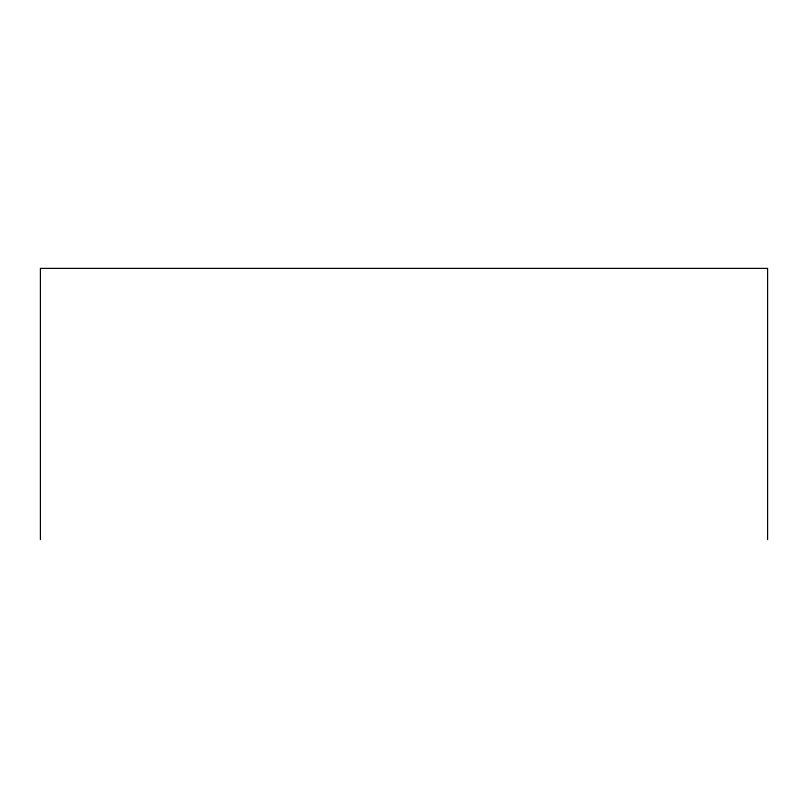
<?xml version="1.0" encoding="UTF-8"?>
<svg xmlns="http://www.w3.org/2000/svg" width="808" height="808" viewBox="0 0 808 808"><rect width="100%" height="100%" fill="white"/><g stroke="black" fill="none" stroke-linecap="round" stroke-linejoin="round"><path stroke-width="1.21" d="M767.6 539.613L767.6 268.387L40.4 268.387L40.4 539.613"/></g></svg>
